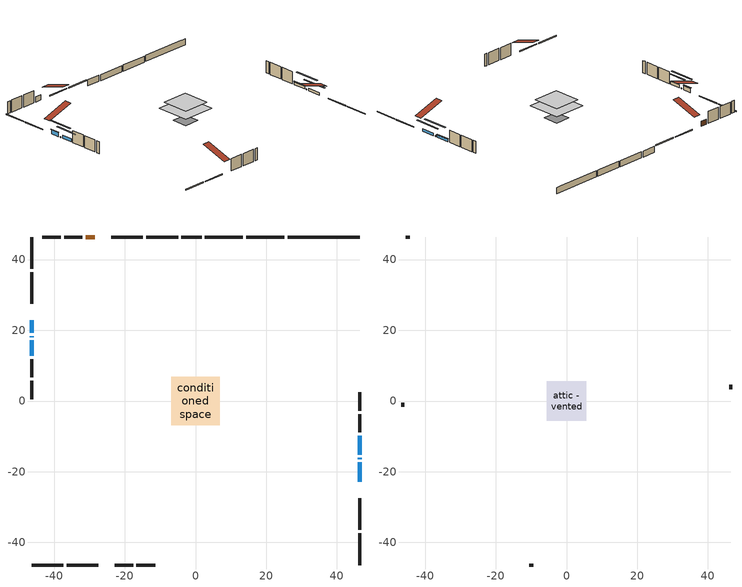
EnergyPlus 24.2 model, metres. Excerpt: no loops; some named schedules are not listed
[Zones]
conditioned space
 floor outside (Floor1 construction): -2.62,-2.62 -2.62,2.62 2.62,2.62 2.62,-2.62 z1.07
 floor adiabatic (AdiabaticFloorConstruction): -6.82,-6.82 -6.82,6.82 6.82,6.82 6.82,-6.82 z3.51
 floor foundation (Slab1 construction): -3.23,-3.23 -3.23,3.23 3.23,3.23 3.23,-3.23 z-1.37
 floor foundation (Slab1 construction 1): -2.35,-2.35 -2.35,2.35 2.35,2.35 2.35,-2.35 z-1.37
 floor foundation (Slab2 construction): -2.13,-2.13 -2.13,2.13 2.13,2.13 2.13,-2.13 z-1.37
 floor foundation (Slab2 construction 1): -1.55,-1.55 -1.55,1.55 1.55,1.55 1.55,-1.55 z-1.37
 wall outside (RimJoist1 construction): -4.9,46.36 -13.93,46.36 / -46.36,-46.36 -37.33,-46.36 / -46.36,46.36 -46.36,37.33 / 46.36,-46.36 46.36,-37.33 z1.07:1.37
 wall outside (RimJoist2 construction): -14.86,46.36 -23.78,46.36 / -36.4,-46.36 -27.49,-46.36 / -46.36,36.4 -46.36,27.49 / 46.36,-36.4 46.36,-27.49 z1.07:1.37
 wall outside (AdiabaticWallConstruction 1): -28.47,46.36 -31.05,46.36 z1.07:3.1
 wall outside (AdiabaticWallConstruction): 46.36,-22.8 46.36,-17.37 z1.07:2.06; -46.36,22.8 -46.36,19.3 z1.07:2.67; 46.36,-16.45 46.36,-16.11 / -46.36,18.37 -46.36,18.03 z1.07:1.38; -46.36,17.11 -46.36,12.77 z1.07:2.39; 46.36,-15.18 46.36,-9.83 z1.07:2.05
 wall outside (Wall1 construction): -31.98,46.36 -37.17,46.36 / -22.8,-46.36 -17.61,-46.36 / -46.36,11.84 -46.36,6.65 / 46.36,-8.9 46.36,-3.71 z1.07:5.95
 wall outside (Wall2 construction): -38.1,46.36 -43.34,46.36 / -16.68,-46.36 -11.44,-46.36 / -46.36,5.72 -46.36,0.48 / 46.36,-2.79 46.36,2.46 z1.07:5.95
 wall foundation (FoundationWall1 construction): 26.03,46.36,-1.37 26.03,46.36,1.07 44.33,46.36,1.07 44.33,46.36,1.01 46.36,46.36,1.01 46.36,46.36,-1.37
 wall foundation (FoundationWall1 construction 1): 14.34,46.36,-1.37 14.34,46.36,1.07 24.03,46.36,1.07 24.03,46.36,1.01 25.1,46.36,1.01 25.1,46.36,-1.37
 wall foundation (FoundationWall2 construction): 13.41,46.36 2.65,46.36 z-1.37:1.07
 wall foundation (FoundationWall2 construction 1): 1.72,46.36 -3.97,46.36 z-1.37:1.07
 window (WindowConstruction): 46.36,-22.8 46.36,-17.37 z1.07:2.06
 window (WindowConstruction 3): -46.36,22.8 -46.36,19.3 z1.07:2.67
 window (WindowConstruction 4): 46.36,-16.44 46.36,-16.11 z1.07:1.37
 window (WindowConstruction 5): -46.36,18.37 -46.36,18.04 z1.07:1.37
 window (WindowConstruction 1): -46.36,17.11 -46.36,12.77 z1.07:2.39
 window (WindowConstruction 2): 46.36,-15.18 46.36,-9.83 z1.07:2.05
 door (Door): -28.47,46.36 -31.05,46.36 z1.07:3.1
 ceiling adiabatic (AdiabaticFloorConstruction): 6.82,-6.82 6.82,6.82 -6.82,6.82 -6.82,-6.82 z3.51
attic - vented
 floor to conditioned space (Floor2 construction Reversed): -5.51,-5.51 -5.51,5.51 5.51,5.51 5.51,-5.51 z5.95
 wall outside (Wall3 construction): -44.27,46.36 -45.43,46.36 / -10.51,-46.36 -9.34,-46.36 / -46.36,-0.45 -46.36,-1.62 / 46.36,3.39 46.36,4.55 z1.07:5.95
 roof outside (Roof1 construction): -27.54,46.36,5.95 -27.54,35.62,9.53 -24.71,35.62,9.53 -24.71,46.36,5.95; -23.73,-46.36,5.95 -23.73,-35.62,9.53 -26.56,-35.62,9.53 -26.56,-46.36,5.95; -46.36,23.73,5.95 -35.62,23.73,9.53 -35.62,26.56,9.53 -46.36,26.56,5.95; 46.36,-23.73,5.95 35.62,-23.73,9.53 35.62,-26.56,9.53 46.36,-26.56,5.95
shading: 46.36,-14.73 46.36,-25.44 46.77,-25.44 46.77,-14.73 z4.7; -46.36,19.1 -46.36,23 -46.77,23 -46.77,19.1 z2.87; 46.36,-11.03 46.36,-21.53 46.77,-21.53 46.77,-11.03 z6.45; -46.36,12.96 -46.36,23.45 -46.77,23.45 -46.77,12.96 z6.45; -46.36,10.13 -46.36,19.75 -46.77,19.75 -46.77,10.13 z5.03; 46.36,-9.63 46.36,-15.38 46.77,-15.38 46.77,-9.63 z2.25
[Building]
Building 1: Terrain=Suburbs
[Site:Location]
Ottawa Intl AP_ON: Latitude {deg}=45.32; Longitude {deg}=-75.67; Time Zone {hr}=-5; Elevation {m}=115; Keep Site Location Information=Yes
[Site:GroundTemperature:Shallow]
1.18808, -1.19398, -1.38475, -0.254337, 4.28362, 8.80044, 12.7163, 15.1969, 15.4076, 13.3901, 9.57408, 5.19582
[Site:WaterMainsTemperature]
Calculation Method=Schedule; Temperature Schedule=mains temperature schedule
[Material] Roughness=Rough; Thermal Absorptance=0.9
Name | Thickness {m} | Conductivity {W/m-K} | Density {kg/m3} | Specific Heat {J/kg-K} | Solar Absorptance | Visible Absorptance
asphalt or fiberglass shingles | 0.00635 | 0.162714 | 1121.4 | 1465.45 | 0.4 | 0.4
ceiling loosefill ins | 0.0846667 | 0.0480833 | 16.02 | 1046.75 | 0.7 | 0.7
ceiling stud and cavity | 0.1397 | 0.116501 | 65.682 | 1177.47 | 0.7 | 0.7
concrete 4.0 in. | 0.1016 | 1.803125 | 2242.8 | 837.4 | 0.7 | 0.7
concrete 8.0 in. | 0.2032 | 1.803125 | 2242.8 | 837.4 | 0.7 | 0.7
door material | 0.04445 | 0.053851 | 512.64 | 1214.23 | 0.7 | 0.7
exterior vertical ins; exterior vertical ins 1 | 0.0460229 | 0.029427 | 32.04 | 1214.23 | 0.7 | 0.7
floor covering | 0.0127 | 0.0433444 | 54.468 | 1339.84 | 0.6 | 0.6
floor rigid ins; rim joist rigid ins | 0.051816 | 0.029427 | 32.04 | 1214.23 | 0.7 | 0.7
floor rigid ins 1; wall rigid ins | 0.512978 | 0.029427 | 32.04 | 1214.23 | 0.7 | 0.7
floor stud and cavity | 0.1397 | 0.358674 | 92.3553 | 1139.71 | 0.7 | 0.7
floor stud and cavity 1 | 0.1397 | 1.75129 | 37.0049 | 1207.88 | 0.7 | 0.7
furniture material conditioned space 1 | 0.1524 | 0.115458 | 640.8 | 1214.23 | 0.6 | 0.6
gypsum board | 0.0127 | 0.160291 | 801 | 837.4 | 0.6 | 0.6
gypsum board 1 | 0.0127 | 0.160291 | 801 | 837.4 | 0.7 | 0.7
osb sheathing 0.5 in. | 0.0127 | 0.115458 | 512.64 | 1214.23 | 0.7 | 0.7
osb sheathing 0.75 in. | 0.01905 | 0.115458 | 512.64 | 1214.23 | 0.7 | 0.7
osb sheathing 2.0 in. | 0.0508 | 0.115458 | 512.64 | 1214.23 | 0.7 | 0.7
rim joist stud and cavity | 0.0508 | 0.0451784 | 125.044 | 1163.47 | 0.6 | 0.6
rim joist stud and cavity 1 | 0.0508 | 0.0402046 | 125.044 | 1163.47 | 0.6 | 0.6
wall stud and cavity | 0.1397 | 0.0931203 | 139.0536 | 1170.24 | 0.7 | 0.7
wall stud and cavity 1 | 0.1397 | 0.0932297 | 139.0536 | 1170.24 | 0.7 | 0.7
wall stud and cavity 2 | 0.0889 | 6.9971 | 50.32683 | 1063.81 | 0.6 | 0.6
wall stud and cavity 3 | 0.0889 | 0.380278 | 52.3479 | 1209.89 | 0.7 | 0.7
wall stud and cavity 4 | 0.0889 | 0.391764 | 83.0341 | 1211.67 | 0.7 | 0.7
wood siding | 0.0254 | 0.102417 | 544.68 | 1172.36 | 0.4 | 0.4
wood siding 1 | 0.00254 | 0.102417 | 544.68 | 1172.36 | 0.4 | 0.4
wood siding 2; wood siding 3; wood siding 4 | 0.0254 | 0.102417 | 544.68 | 1172.36 | 0.7 | 0.7
[WindowMaterial:SimpleGlazingSystem]
Name | U-Factor {W/m2-K} | Solar Heat Gain Coefficient
WindowMaterial | 2.93666 | 0.65
WindowMaterial 1 | 3.30005 | 0.68
WindowMaterial 2 | 2.938365 | 0.65
WindowMaterial 3 | 3.29721 | 0.69
WindowMaterial 4 | 3.07009 | 0.43
WindowMaterial 5 | 4.38966 | 0.49
[Construction]
AdiabaticFloorConstruction: floor stud and cavity 1, floor rigid ins 1, osb sheathing 0.75 in., floor covering
AdiabaticWallConstruction: wood siding 3, wall rigid ins, wall stud and cavity 3, gypsum board
AdiabaticWallConstruction 1: wood siding 4, wall rigid ins, wall stud and cavity 3, gypsum board
Door: door material
Floor1 construction: floor stud and cavity, floor rigid ins, osb sheathing 0.75 in., floor covering
Floor2 construction Reversed: gypsum board, ceiling stud and cavity, ceiling loosefill ins
FoundationWall1 construction; FoundationWall1 construction 1: concrete 8.0 in., gypsum board 1
FoundationWall2 construction; FoundationWall2 construction 1: concrete 8.0 in.
furniture construction conditioned space 1: furniture material conditioned space 1
PartitionWallConstruction: gypsum board, wall stud and cavity 4, gypsum board
RimJoist1 construction: wood siding 2, osb sheathing 2.0 in., rim joist stud and cavity
RimJoist2 construction: wood siding 2, rim joist rigid ins, osb sheathing 2.0 in., rim joist stud and cavity 1
Roof1 construction: asphalt or fiberglass shingles
Slab1 construction; Slab1 construction 1; Slab2 construction; Slab2 construction 1: concrete 4.0 in.
Wall1 construction: wood siding, osb sheathing 0.5 in., wall stud and cavity, gypsum board
Wall2 construction: wood siding, osb sheathing 0.5 in., wall stud and cavity 1, gypsum board
Wall3 construction: wood siding 1, wall stud and cavity 2
WindowConstruction: WindowMaterial
WindowConstruction 1: WindowMaterial 1
WindowConstruction 2: WindowMaterial 2
WindowConstruction 3: WindowMaterial 3
WindowConstruction 4: WindowMaterial 4
WindowConstruction 5: WindowMaterial 5
[Zone] Multiplier=1; Part of Total Floor Area=Yes
Name | Volume {m3}
attic - vented | 70.6549
conditioned space | 719.5
[Space]
Name | Zone | Volume {m3}
attic - vented 1 | attic - vented | 70.6549
conditioned space 1 | conditioned space | 719.5
[ZoneInfiltration:EffectiveLeakageArea]
infil attic - vented 1: Zone or Space=attic - vented 1; Schedule=Always On Discrete; Effective Air Leakage Area {cm2}=5119.16; Stack Coefficient=0.000588064; Wind Coefficient=1.63845e-05
[ZoneMixing]
whole house fan mix: Zone or Space=attic - vented; Schedule=Always On Continuous; Design Flow Rate Calculation Method=Flow/Zone; Design Flow Rate {m3/s}=0; Source Zone or Space=conditioned space
[SurfaceProperty:ExposedFoundationPerimeter] Exposed Perimeter Calculation Method=TotalExposedPerimeter
Name | Total Exposed Perimeter {m}
Slab1 | 20.3283
Slab1 1; Slab2 | 10.7617
Slab2 1 | 5.69725
[InternalMass] Zone or ZoneList=conditioned space; Space or SpaceList=conditioned space 1
Name | Construction | Surface Area {m2}
furniture mass conditioned space 1 | furniture construction conditioned space 1 | 121.948
partition wall mass | PartitionWallConstruction | 304.87
[Lights]
interior lighting: Zone or ZoneList or Space or SpaceList=conditioned space 1; Schedule=interior lighting schedule; Design Level Calculation Method=LightingLevel; Lighting Level {W}=343.2; Return Air Fraction=0; Fraction Radiant=0.6; Fraction Visible=0.2; Fraction Replaceable=1
[People]
occupants: Zone or ZoneList or Space or SpaceList=conditioned space 1; Number of People Schedule=occupants schedule; Number of People Calculation Method=People; Number of People=3; Fraction Radiant=0.314171; Sensible Heat Fraction=0.56303; Activity Level Schedule=occupants activity schedule; Carbon Dioxide Generation Rate {m3/s-W}=0; Enable ASHRAE 55 Comfort Warnings=No; Mean Radiant Temperature Calculation Type=EnclosureAveraged
[ElectricEquipment] Zone or ZoneList or Space or SpaceList=conditioned space 1; Design Level Calculation Method=EquipmentLevel
Name | Schedule | Design Level {W} | Fraction Latent | Fraction Radiant | Fraction Lost
clothes dryer | clothes dryer schedule | 140.772 | 0.015 | 0.081 | 0.85
clothes washer | clothes washer schedule | 32.1985 | 0.03 | 0.162 | 0.7
cooking range | cooking range schedule | 215.147 | 0.08 | 0.432 | 0.2
dishwasher | dishwasher schedule | 66.8632 | 0.3 | 0.18 | 0.4
fridge | fridge schedule | 72.9452 | 0 | 0.6 | 0
mech vent bath fan 0 | mech vent bath fan 0 schedule | 50.2 | 0 | 0 | 1
mech vent bath fan 1 | mech vent bath fan 1 schedule | 50.2 | 0 | 0 | 1
mech vent bath fan 2 | mech vent bath fan 2 schedule | 50.2 | 0 | 0 | 1
mech vent house fan | mech vent house fan schedule | 0 | 0 | 0 | 1
mech vent house fan cfis | mech vent house fan cfis schedule | 0 | 0 | 0 | 0
mech vent range fan 0 | mech vent range fan 0 schedule | 57 | 0 | 0 | 1
misc plug loads | misc plug loads schedule | 494.7 | 0.045 | 0.513 | 0.1
whole house fan | Always On Discrete | 0 | 0 | 0 | 1
[OtherEquipment] Zone or ZoneList or Space or SpaceList=conditioned space 1; Design Level Calculation Method=EquipmentLevel
Name | Fuel Type | Schedule | Design Level {W} | Fraction Latent | Fraction Radiant | Fraction Lost
clothes dryer 1 | Electricity | clothes dryer schedule | 0 | 0.015 | 0.081 | 0.85
cooking range 1 | Electricity | cooking range schedule | 0 | 0.08 | 0.432 | 0.2
general water use latent | None | general water use schedule | 62.594 | 1 | 0 | 0
general water use sensible | None | general water use schedule | -61.6891 | 0 | 0.6 | 0
mech vent house fan latent load | None | Always On Discrete | 0 | 1 | 0 | 0
mech vent house fan sensible load | None | Always On Discrete | 0 | 0 | 0 | 0
water heater energy adjustment1 | NaturalGas | Always On Discrete | 0.01 | 0 | 0 | 1
[ZoneInfiltration:DesignFlowRate] Zone or ZoneList or Space or SpaceList=conditioned space 1; Schedule=Always On Discrete; Design Flow Rate Calculation Method=Flow/Zone; Design Flow Rate {m3/s}=0
infil flow; natural vent flow; whole house fan flow
[Foundation:Kiva] Initial Indoor Air Temperature {C}=18; Wall Height Above Grade {m}=1.06997; Wall Depth Below Slab {m}=0.2032
Name | Custom Block Material Name 1 | Custom Block Depth 1 {m} | Custom Block X Position 1 {m} | Custom Block Z Position 1 {m}
Foundation Kiva 1 | exterior vertical ins | 2.43998 | 0.2159 | 0
Foundation Kiva 2; Foundation Kiva 4
Foundation Kiva 3 | exterior vertical ins 1 | 2.43998 | 0.2159 | 0
[Foundation:Kiva:Settings]
Soil Conductivity {W/m-K}=1.275747; Soil Density {kg/m3}=1842.3; Soil Specific Heat {J/kg-K}=418.7; Ground Solar Absorptivity=0.9; Ground Thermal Absorptivity=0.9; Ground Surface Roughness {m}=0.03; Far-Field Width {m}=40; Deep-Ground Boundary Condition=ZeroFlux; Deep-Ground Depth {m}=40; Minimum Cell Dimension {m}=0.2; Maximum Cell Growth Coefficient=3; Simulation Timestep=Timestep
[Exterior:Lights]
exterior lighting: Schedule=exterior lighting schedule; Design Level {W}=75.6
[Schedule:Constant]
Name | Hourly Value
Always On Continuous; mech vent house fan schedule; mech vent house fan cfis schedule; Always On Discrete | 1
occupants activity schedule | 117.228
fridge schedule | 0
[Schedule:Week:Daily]
interior lighting schedule Week Rule - Jan1-Jan27: interior lighting schedule day, interior lighting schedule day, interior lighting schedule day, interior lighting schedule day, interior lighting schedule day, interior lighting schedule day, interior lighting schedule day, interior lighting schedule default day, interior lighting schedule default day, interior lighting schedule default day, interior lighting schedule default day, interior lighting schedule default day
interior lighting schedule Week Rule - Jan28-Feb3: interior lighting schedule day, interior lighting schedule day, interior lighting schedule day, interior lighting schedule day, interior lighting schedule day 1, interior lighting schedule day 1, interior lighting schedule day 1, interior lighting schedule default day, interior lighting schedule default day, interior lighting schedule default day, interior lighting schedule default day, interior lighting schedule default day
interior lighting schedule Week Rule - Feb4-Feb24: interior lighting schedule day 1, interior lighting schedule day 1, interior lighting schedule day 1, interior lighting schedule day 1, interior lighting schedule day 1, interior lighting schedule day 1, interior lighting schedule day 1, interior lighting schedule default day, interior lighting schedule default day, interior lighting schedule default day, interior lighting schedule default day, interior lighting schedule default day
interior lighting schedule Week Rule - Feb25-Mar3: interior lighting schedule day 1, interior lighting schedule day 1, interior lighting schedule day 1, interior lighting schedule day 1, interior lighting schedule day 2, interior lighting schedule day 2, interior lighting schedule day 2, interior lighting schedule default day, interior lighting schedule default day, interior lighting schedule default day, interior lighting schedule default day, interior lighting schedule default day
interior lighting schedule Week Rule - Mar4-Mar31: interior lighting schedule day 2, interior lighting schedule day 2, interior lighting schedule day 2, interior lighting schedule day 2, interior lighting schedule day 2, interior lighting schedule day 2, interior lighting schedule day 2, interior lighting schedule default day, interior lighting schedule default day, interior lighting schedule default day, interior lighting schedule default day, interior lighting schedule default day
interior lighting schedule Week Rule - Apr1-Apr28: interior lighting schedule day 3, interior lighting schedule day 3, interior lighting schedule day 3, interior lighting schedule day 3, interior lighting schedule day 3, interior lighting schedule day 3, interior lighting schedule day 3, interior lighting schedule default day, interior lighting schedule default day, interior lighting schedule default day, interior lighting schedule default day, interior lighting schedule default day
interior lighting schedule Week Rule - Apr29-May5: interior lighting schedule day 3, interior lighting schedule day 3, interior lighting schedule day 4, interior lighting schedule day 4, interior lighting schedule day 4, interior lighting schedule day 4, interior lighting schedule day 4, interior lighting schedule default day, interior lighting schedule default day, interior lighting schedule default day, interior lighting schedule default day, interior lighting schedule default day
interior lighting schedule Week Rule - May6-May26: interior lighting schedule day 4, interior lighting schedule day 4, interior lighting schedule day 4, interior lighting schedule day 4, interior lighting schedule day 4, interior lighting schedule day 4, interior lighting schedule day 4, interior lighting schedule default day, interior lighting schedule default day, interior lighting schedule default day, interior lighting schedule default day, interior lighting schedule default day
interior lighting schedule Week Rule - May27-Jun2: interior lighting schedule day 4, interior lighting schedule day 4, interior lighting schedule day 4, interior lighting schedule day 4, interior lighting schedule day 4, interior lighting schedule day 5, interior lighting schedule day 5, interior lighting schedule default day, interior lighting schedule default day, interior lighting schedule default day, interior lighting schedule default day, interior lighting schedule default day
interior lighting schedule Week Rule - Jun3-Jun30: interior lighting schedule day 5, interior lighting schedule day 5, interior lighting schedule day 5, interior lighting schedule day 5, interior lighting schedule day 5, interior lighting schedule day 5, interior lighting schedule day 5, interior lighting schedule default day, interior lighting schedule default day, interior lighting schedule default day, interior lighting schedule default day, interior lighting schedule default day
interior lighting schedule Week Rule - Jul1-Jul28: interior lighting schedule day 6, interior lighting schedule day 6, interior lighting schedule day 6, interior lighting schedule day 6, interior lighting schedule day 6, interior lighting schedule day 6, interior lighting schedule day 6, interior lighting schedule default day, interior lighting schedule default day, interior lighting schedule default day, interior lighting schedule default day, interior lighting schedule default day
interior lighting schedule Week Rule - Jul29-Aug4: interior lighting schedule day 6, interior lighting schedule day 6, interior lighting schedule day 6, interior lighting schedule day 7, interior lighting schedule day 7, interior lighting schedule day 7, interior lighting schedule day 7, interior lighting schedule default day, interior lighting schedule default day, interior lighting schedule default day, interior lighting schedule default day, interior lighting schedule default day
interior lighting schedule Week Rule - Aug5-Aug25: interior lighting schedule day 7, interior lighting schedule day 7, interior lighting schedule day 7, interior lighting schedule day 7, interior lighting schedule day 7, interior lighting schedule day 7, interior lighting schedule day 7, interior lighting schedule default day, interior lighting schedule default day, interior lighting schedule default day, interior lighting schedule default day, interior lighting schedule default day
interior lighting schedule Week Rule - Aug26-Sep1: interior lighting schedule day 7, interior lighting schedule day 7, interior lighting schedule day 7, interior lighting schedule day 7, interior lighting schedule day 7, interior lighting schedule day 7, interior lighting schedule day 8, interior lighting schedule default day, interior lighting schedule default day, interior lighting schedule default day, interior lighting schedule default day, interior lighting schedule default day
interior lighting schedule Week Rule - Sep2-Sep29: interior lighting schedule day 8, interior lighting schedule day 8, interior lighting schedule day 8, interior lighting schedule day 8, interior lighting schedule day 8, interior lighting schedule day 8, interior lighting schedule day 8, interior lighting schedule default day, interior lighting schedule default day, interior lighting schedule default day, interior lighting schedule default day, interior lighting schedule default day
interior lighting schedule Week Rule - Sep30-Oct6: interior lighting schedule day 8, interior lighting schedule day 9, interior lighting schedule day 9, interior lighting schedule day 9, interior lighting schedule day 9, interior lighting schedule day 9, interior lighting schedule day 9, interior lighting schedule default day, interior lighting schedule default day, interior lighting schedule default day, interior lighting schedule default day, interior lighting schedule default day
interior lighting schedule Week Rule - Oct7-Oct27: interior lighting schedule day 9, interior lighting schedule day 9, interior lighting schedule day 9, interior lighting schedule day 9, interior lighting schedule day 9, interior lighting schedule day 9, interior lighting schedule day 9, interior lighting schedule default day, interior lighting schedule default day, interior lighting schedule default day, interior lighting schedule default day, interior lighting schedule default day
interior lighting schedule Week Rule - Oct28-Nov3: interior lighting schedule day 9, interior lighting schedule day 9, interior lighting schedule day 9, interior lighting schedule day 9, interior lighting schedule day 10, interior lighting schedule day 10, interior lighting schedule day 10, interior lighting schedule default day, interior lighting schedule default day, interior lighting schedule default day, interior lighting schedule default day, interior lighting schedule default day
interior lighting schedule Week Rule - Nov4-Nov24: interior lighting schedule day 10, interior lighting schedule day 10, interior lighting schedule day 10, interior lighting schedule day 10, interior lighting schedule day 10, interior lighting schedule day 10, interior lighting schedule day 10, interior lighting schedule default day, interior lighting schedule default day, interior lighting schedule default day, interior lighting schedule default day, interior lighting schedule default day
interior lighting schedule Week Rule - Nov25-Dec1: interior lighting schedule day 10, interior lighting schedule day 10, interior lighting schedule day 10, interior lighting schedule day 10, interior lighting schedule day 10, interior lighting schedule day 10, interior lighting schedule day 11, interior lighting schedule default day, interior lighting schedule default day, interior lighting schedule default day, interior lighting schedule default day, interior lighting schedule default day
interior lighting schedule Week Rule - Dec2-Dec31: interior lighting schedule day 11, interior lighting schedule day 11, interior lighting schedule day 11, interior lighting schedule day 11, interior lighting schedule day 11, interior lighting schedule day 11, interior lighting schedule day 11, interior lighting schedule default day, interior lighting schedule default day, interior lighting schedule default day, interior lighting schedule default day, interior lighting schedule default day
occupants schedule Week Rule - Jan1-Dec31: occupants schedule day, occupants schedule day, occupants schedule day, occupants schedule day, occupants schedule day, occupants schedule day, occupants schedule day, occupants schedule default day, occupants schedule default day, occupants schedule default day, occupants schedule default day, occupants schedule default day
clothes dryer schedule Week Rule - Jan1-Dec31: clothes dryer schedule day, clothes dryer schedule day, clothes dryer schedule day, clothes dryer schedule day, clothes dryer schedule day, clothes dryer schedule day, clothes dryer schedule day, clothes dryer schedule default day, clothes dryer schedule default day, clothes dryer schedule default day, clothes dryer schedule default day, clothes dryer schedule default day
clothes washer schedule Week Rule - Jan1-Dec31: clothes washer schedule day, clothes washer schedule day, clothes washer schedule day, clothes washer schedule day, clothes washer schedule day, clothes washer schedule day, clothes washer schedule day, clothes washer schedule default day, clothes washer schedule default day, clothes washer schedule default day, clothes washer schedule default day, clothes washer schedule default day
cooking range schedule Week Rule - Jan1-Dec31: cooking range schedule day, cooking range schedule day, cooking range schedule day, cooking range schedule day, cooking range schedule day, cooking range schedule day, cooking range schedule day, cooking range schedule default day, cooking range schedule default day, cooking range schedule default day, cooking range schedule default day, cooking range schedule default day
dishwasher schedule Week Rule - Jan1-Dec31: dishwasher schedule day, dishwasher schedule day, dishwasher schedule day, dishwasher schedule day, dishwasher schedule day, dishwasher schedule day, dishwasher schedule day, dishwasher schedule default day, dishwasher schedule default day, dishwasher schedule default day, dishwasher schedule default day, dishwasher schedule default day
mech vent bath fan 0 schedule Week Rule - Jan1-Dec31: mech vent bath fan 0 schedule day, mech vent bath fan 0 schedule day, mech vent bath fan 0 schedule day, mech vent bath fan 0 schedule day, mech vent bath fan 0 schedule day, mech vent bath fan 0 schedule day, mech vent bath fan 0 schedule day, mech vent bath fan 0 schedule default day, mech vent bath fan 0 schedule default day, mech vent bath fan 0 schedule default day, mech vent bath fan 0 schedule default day, mech vent bath fan 0 schedule default day
mech vent bath fan 1 schedule Week Rule - Jan1-Dec31: mech vent bath fan 1 schedule day, mech vent bath fan 1 schedule day, mech vent bath fan 1 schedule day, mech vent bath fan 1 schedule day, mech vent bath fan 1 schedule day, mech vent bath fan 1 schedule day, mech vent bath fan 1 schedule day, mech vent bath fan 1 schedule default day, mech vent bath fan 1 schedule default day, mech vent bath fan 1 schedule default day, mech vent bath fan 1 schedule default day, mech vent bath fan 1 schedule default day
mech vent bath fan 2 schedule Week Rule - Jan1-Dec31: mech vent bath fan 2 schedule day, mech vent bath fan 2 schedule day, mech vent bath fan 2 schedule day, mech vent bath fan 2 schedule day, mech vent bath fan 2 schedule day, mech vent bath fan 2 schedule day, mech vent bath fan 2 schedule day, mech vent bath fan 2 schedule default day, mech vent bath fan 2 schedule default day, mech vent bath fan 2 schedule default day, mech vent bath fan 2 schedule default day, mech vent bath fan 2 schedule default day
mech vent range fan 0 schedule Week Rule - Jan1-Dec31: mech vent range fan 0 schedule day, mech vent range fan 0 schedule day, mech vent range fan 0 schedule day, mech vent range fan 0 schedule day, mech vent range fan 0 schedule day, mech vent range fan 0 schedule day, mech vent range fan 0 schedule day, mech vent range fan 0 schedule default day, mech vent range fan 0 schedule default day, mech vent range fan 0 schedule default day, mech vent range fan 0 schedule default day, mech vent range fan 0 schedule default day
misc plug loads schedule Week Rule - Jan1-Dec31: misc plug loads schedule day, misc plug loads schedule day, misc plug loads schedule day, misc plug loads schedule day, misc plug loads schedule day, misc plug loads schedule day, misc plug loads schedule day, misc plug loads schedule default day, misc plug loads schedule default day, misc plug loads schedule default day, misc plug loads schedule default day, misc plug loads schedule default day
general water use schedule Week Rule - Jan1-Dec31: general water use schedule day, general water use schedule day, general water use schedule day, general water use schedule day, general water use schedule day, general water use schedule day, general water use schedule day, general water use schedule default day, general water use schedule default day, general water use schedule default day, general water use schedule default day, general water use schedule default day
exterior lighting schedule Week Rule - Jan1-Jan27: exterior lighting schedule day, exterior lighting schedule day, exterior lighting schedule day, exterior lighting schedule day, exterior lighting schedule day, exterior lighting schedule day, exterior lighting schedule day, exterior lighting schedule default day, exterior lighting schedule default day, exterior lighting schedule default day, exterior lighting schedule default day, exterior lighting schedule default day
exterior lighting schedule Week Rule - Jan28-Feb3: exterior lighting schedule day, exterior lighting schedule day, exterior lighting schedule day, exterior lighting schedule day, exterior lighting schedule day 1, exterior lighting schedule day 1, exterior lighting schedule day 1, exterior lighting schedule default day, exterior lighting schedule default day, exterior lighting schedule default day, exterior lighting schedule default day, exterior lighting schedule default day
exterior lighting schedule Week Rule - Feb4-Feb24: exterior lighting schedule day 1, exterior lighting schedule day 1, exterior lighting schedule day 1, exterior lighting schedule day 1, exterior lighting schedule day 1, exterior lighting schedule day 1, exterior lighting schedule day 1, exterior lighting schedule default day, exterior lighting schedule default day, exterior lighting schedule default day, exterior lighting schedule default day, exterior lighting schedule default day
exterior lighting schedule Week Rule - Feb25-Mar3: exterior lighting schedule day 1, exterior lighting schedule day 1, exterior lighting schedule day 1, exterior lighting schedule day 1, exterior lighting schedule day 2, exterior lighting schedule day 2, exterior lighting schedule day 2, exterior lighting schedule default day, exterior lighting schedule default day, exterior lighting schedule default day, exterior lighting schedule default day, exterior lighting schedule default day
exterior lighting schedule Week Rule - Mar4-Mar31: exterior lighting schedule day 2, exterior lighting schedule day 2, exterior lighting schedule day 2, exterior lighting schedule day 2, exterior lighting schedule day 2, exterior lighting schedule day 2, exterior lighting schedule day 2, exterior lighting schedule default day, exterior lighting schedule default day, exterior lighting schedule default day, exterior lighting schedule default day, exterior lighting schedule default day
exterior lighting schedule Week Rule - Apr1-Apr28: exterior lighting schedule day 3, exterior lighting schedule day 3, exterior lighting schedule day 3, exterior lighting schedule day 3, exterior lighting schedule day 3, exterior lighting schedule day 3, exterior lighting schedule day 3, exterior lighting schedule default day, exterior lighting schedule default day, exterior lighting schedule default day, exterior lighting schedule default day, exterior lighting schedule default day
exterior lighting schedule Week Rule - Apr29-May5: exterior lighting schedule day 3, exterior lighting schedule day 3, exterior lighting schedule day 4, exterior lighting schedule day 4, exterior lighting schedule day 4, exterior lighting schedule day 4, exterior lighting schedule day 4, exterior lighting schedule default day, exterior lighting schedule default day, exterior lighting schedule default day, exterior lighting schedule default day, exterior lighting schedule default day
exterior lighting schedule Week Rule - May6-May26: exterior lighting schedule day 4, exterior lighting schedule day 4, exterior lighting schedule day 4, exterior lighting schedule day 4, exterior lighting schedule day 4, exterior lighting schedule day 4, exterior lighting schedule day 4, exterior lighting schedule default day, exterior lighting schedule default day, exterior lighting schedule default day, exterior lighting schedule default day, exterior lighting schedule default day
exterior lighting schedule Week Rule - May27-Jun2: exterior lighting schedule day 4, exterior lighting schedule day 4, exterior lighting schedule day 4, exterior lighting schedule day 4, exterior lighting schedule day 4, exterior lighting schedule day 5, exterior lighting schedule day 5, exterior lighting schedule default day, exterior lighting schedule default day, exterior lighting schedule default day, exterior lighting schedule default day, exterior lighting schedule default day
exterior lighting schedule Week Rule - Jun3-Jun30: exterior lighting schedule day 5, exterior lighting schedule day 5, exterior lighting schedule day 5, exterior lighting schedule day 5, exterior lighting schedule day 5, exterior lighting schedule day 5, exterior lighting schedule day 5, exterior lighting schedule default day, exterior lighting schedule default day, exterior lighting schedule default day, exterior lighting schedule default day, exterior lighting schedule default day
exterior lighting schedule Week Rule - Jul1-Jul28: exterior lighting schedule day 6, exterior lighting schedule day 6, exterior lighting schedule day 6, exterior lighting schedule day 6, exterior lighting schedule day 6, exterior lighting schedule day 6, exterior lighting schedule day 6, exterior lighting schedule default day, exterior lighting schedule default day, exterior lighting schedule default day, exterior lighting schedule default day, exterior lighting schedule default day
exterior lighting schedule Week Rule - Jul29-Aug4: exterior lighting schedule day 6, exterior lighting schedule day 6, exterior lighting schedule day 6, exterior lighting schedule day 7, exterior lighting schedule day 7, exterior lighting schedule day 7, exterior lighting schedule day 7, exterior lighting schedule default day, exterior lighting schedule default day, exterior lighting schedule default day, exterior lighting schedule default day, exterior lighting schedule default day
exterior lighting schedule Week Rule - Aug5-Aug25: exterior lighting schedule day 7, exterior lighting schedule day 7, exterior lighting schedule day 7, exterior lighting schedule day 7, exterior lighting schedule day 7, exterior lighting schedule day 7, exterior lighting schedule day 7, exterior lighting schedule default day, exterior lighting schedule default day, exterior lighting schedule default day, exterior lighting schedule default day, exterior lighting schedule default day
exterior lighting schedule Week Rule - Aug26-Sep1: exterior lighting schedule day 7, exterior lighting schedule day 7, exterior lighting schedule day 7, exterior lighting schedule day 7, exterior lighting schedule day 7, exterior lighting schedule day 7, exterior lighting schedule day 8, exterior lighting schedule default day, exterior lighting schedule default day, exterior lighting schedule default day, exterior lighting schedule default day, exterior lighting schedule default day
[Schedule:Year]
interior lighting schedule: interior lighting schedule Week Rule - Jan1-Jan27, 1, 1, 1, 27, interior lighting schedule Week Rule - Jan28-Feb3, 1, 28, 2, 3, interior lighting schedule Week Rule - Feb4-Feb24, 2, 4, 2, 24, interior lighting schedule Week Rule - Feb25-Mar3, 2, 25, 3, 3, interior lighting schedule Week Rule - Mar4-Mar31, 3, 4, 3, 31, interior lighting schedule Week Rule - Apr1-Apr28, 4, 1, 4, 28, interior lighting schedule Week Rule - Apr29-May5, 4, 29, 5, 5, interior lighting schedule Week Rule - May6-May26, 5, 6, 5, 26, interior lighting schedule Week Rule - May27-Jun2, 5, 27, 6, 2, interior lighting schedule Week Rule - Jun3-Jun30, 6, 3, 6, 30, interior lighting schedule Week Rule - Jul1-Jul28, 7, 1, 7, 28, interior lighting schedule Week Rule - Jul29-Aug4, 7, 29, 8, 4, interior lighting schedule Week Rule - Aug5-Aug25, 8, 5, 8, 25, interior lighting schedule Week Rule - Aug26-Sep1, 8, 26, 9, 1, interior lighting schedule Week Rule - Sep2-Sep29, 9, 2, 9, 29, interior lighting schedule Week Rule - Sep30-Oct6, 9, 30, 10, 6, interior lighting schedule Week Rule - Oct7-Oct27, 10, 7, 10, 27, interior lighting schedule Week Rule - Oct28-Nov3, 10, 28, 11, 3, interior lighting schedule Week Rule - Nov4-Nov24, 11, 4, 11, 24, interior lighting schedule Week Rule - Nov25-Dec1, 11, 25, 12, 1, interior lighting schedule Week Rule - Dec2-Dec31, 12, 2, 12, 31
occupants schedule: occupants schedule Week Rule - Jan1-Dec31, 1, 1, 12, 31
clothes dryer schedule: clothes dryer schedule Week Rule - Jan1-Dec31, 1, 1, 12, 31
clothes washer schedule: clothes washer schedule Week Rule - Jan1-Dec31, 1, 1, 12, 31
cooking range schedule: cooking range schedule Week Rule - Jan1-Dec31, 1, 1, 12, 31
dishwasher schedule: dishwasher schedule Week Rule - Jan1-Dec31, 1, 1, 12, 31
mech vent bath fan 0 schedule: mech vent bath fan 0 schedule Week Rule - Jan1-Dec31, 1, 1, 12, 31
mech vent bath fan 1 schedule: mech vent bath fan 1 schedule Week Rule - Jan1-Dec31, 1, 1, 12, 31
mech vent bath fan 2 schedule: mech vent bath fan 2 schedule Week Rule - Jan1-Dec31, 1, 1, 12, 31
mech vent range fan 0 schedule: mech vent range fan 0 schedule Week Rule - Jan1-Dec31, 1, 1, 12, 31
misc plug loads schedule: misc plug loads schedule Week Rule - Jan1-Dec31, 1, 1, 12, 31
general water use schedule: general water use schedule Week Rule - Jan1-Dec31, 1, 1, 12, 31
exterior lighting schedule: exterior lighting schedule Week Rule - Jan1-Jan27, 1, 1, 1, 27, exterior lighting schedule Week Rule - Jan28-Feb3, 1, 28, 2, 3, exterior lighting schedule Week Rule - Feb4-Feb24, 2, 4, 2, 24, exterior lighting schedule Week Rule - Feb25-Mar3, 2, 25, 3, 3, exterior lighting schedule Week Rule - Mar4-Mar31, 3, 4, 3, 31, exterior lighting schedule Week Rule - Apr1-Apr28, 4, 1, 4, 28, exterior lighting schedule Week Rule - Apr29-May5, 4, 29, 5, 5, exterior lighting schedule Week Rule - May6-May26, 5, 6, 5, 26, exterior lighting schedule Week Rule - May27-Jun2, 5, 27, 6, 2, exterior lighting schedule Week Rule - Jun3-Jun30, 6, 3, 6, 30, exterior lighting schedule Week Rule - Jul1-Jul28, 7, 1, 7, 28, exterior lighting schedule Week Rule - Jul29-Aug4, 7, 29, 8, 4, exterior lighting schedule Week Rule - Aug5-Aug25, 8, 5, 8, 25, exterior lighting schedule Week Rule - Aug26-Sep1, 8, 26, 9, 1, exterior lighting schedule Week Rule - Sep2-Sep29, 9, 2, 9, 29, exterior lighting schedule Week Rule - Sep30-Oct6, 9, 30, 10, 6, exterior lighting schedule Week Rule - Oct7-Oct27, 10, 7, 10, 27, exterior lighting schedule Week Rule - Oct28-Nov3, 10, 28, 11, 3, exterior lighting schedule Week Rule - Nov4-Nov24, 11, 4, 11, 24, exterior lighting schedule Week Rule - Nov25-Dec1, 11, 25, 12, 1, exterior lighting schedule Week Rule - Dec2-Dec31, 12, 2, 12, 31
[Schedule:Compact]
mains temperature schedule: Through: 01/01, For: AllDays, Until: 24:00, 5.98056, Through: 01/02, For: AllDays, Until: 24:00, 5.90111, Through: 01/03, For: AllDays, Until: 24:00, 5.82222, Through: 01/04, For: AllDays, Until: 24:00, 5.74556, Through: 01/05, For: AllDays, Until: 24:00, 5.66944, Through: 01/06, For: AllDays, Until: 24:00, 5.595, Through: 01/07, For: AllDays, Until: 24:00, 5.52222, Through: 01/08, For: AllDays, Until: 24:00, 5.45, Through: 01/09, For: AllDays, Until: 24:00, 5.38, Through: 01/10, For: AllDays, Until: 24:00, 5.31111, Through: 01/11, For: AllDays, Until: 24:00, 5.24333, Through: 01/12, For: AllDays, Until: 24:00, 5.17778, Through: 01/13, For: AllDays, Until: 24:00, 5.11333, Through: 01/14, For: AllDays, Until: 24:00, 5.05, Through: 01/15, For: AllDays, Until: 24:00, 4.98833, Through: 01/16, For: AllDays, Until: 24:00, 4.92889, Through: 01/17, For: AllDays, Until: 24:00, 4.87, Through: 01/18, For: AllDays, Until: 24:00, 4.81333, Through: 01/19, For: AllDays, Until: 24:00, 4.75833, Through: 01/20, For: AllDays, Until: 24:00, 4.70444, Through: 01/21, For: AllDays, Until: 24:00, 4.65278, Through: 01/22, For: AllDays, Until: 24:00, 4.60222, Through: 01/23, For: AllDays, Until: 24:00, 4.55333, Through: 01/24, For: AllDays, Until: 24:00, 4.50667, Through: 01/25, For: AllDays, Until: 24:00, 4.46111, Through: 01/26, For: AllDays, Until: 24:00, 4.41722, Through: 01/27, For: AllDays, Until: 24:00, 4.37556, Through: 01/28, For: AllDays, Until: 24:00, 4.335, Through: 01/29, For: AllDays, Until: 24:00, 4.29667, Through: 01/30, For: AllDays, Until: 24:00, 4.26, Through: 01/31, For: AllDays, Until: 24:00, 4.225, Through: 02/01, For: AllDays, Until: 24:00, 4.19167, Through: 02/02, For: AllDays, Until: 24:00, 4.16, Through: 02/03, For: AllDays, Until: 24:00, 4.13056, Through: 02/04, For: AllDays, Until: 24:00, 4.10278, Through: 02/05, For: AllDays, Until: 24:00, 4.07667, Through: 02/06, For: AllDays, Until: 24:00, 4.05222, Through: 02/07, For: AllDays, Until: 24:00, 4.03, Through: 02/08, For: AllDays, Until: 24:00, 4.00889, Through: 02/09, For: AllDays, Until: 24:00, 3.99056, Through: 02/10, For: AllDays, Until: 24:00, 3.97333, Through: 02/11, For: AllDays, Until: 24:00, 3.95833, Through: 02/12, For: AllDays, Until: 24:00, 3.945, Through: 02/13, For: AllDays, Until: 24:00, 3.93333, Through: 02/14, For: AllDays, Until: 24:00, 3.92389, Through: 02/15, For: AllDays, Until: 24:00, 3.91611, Through: 02/16, For: AllDays, Until: 24:00, 3.91, Through: 02/17, For: AllDays, Until: 24:00, 3.90611, Through: 02/18, For: AllDays, Until: 24:00, 3.90389, Through: 02/19, For: AllDays, Until: 24:00, 3.90389, Through: 02/20, For: AllDays, Until: 24:00, 3.905, Through: 02/21, For: AllDays, Until: 24:00, 3.90889, Through: 02/22, For: AllDays, Until: 24:00, 3.91389, Through: 02/23, For: AllDays, Until: 24:00, 3.92111, Through: 02/24, For: AllDays, Until: 24:00, 3.93, Through: 02/25, For: AllDays, Until: 24:00, 3.94056, Through: 02/26, For: AllDays, Until: 24:00, 3.95333, Through: 02/27, For: AllDays, Until: 24:00, 3.96778, Through: 02/28, For: AllDays, Until: 24:00, 3.98444, Through: 03/01, For: AllDays, Until: 24:00, 4.00278, Through: 03/02, For: AllDays, Until: 24:00, 4.02278, Through: 03/03, For: AllDays, Until: 24:00, 4.04444, Through: 03/04, For: AllDays, Until: 24:00, 4.06833, Through: 03/05, For: AllDays, Until: 24:00, 4.09389, Through: 03/06, For: AllDays, Until: 24:00, 4.12111, Through: 03/07, For: AllDays, Until: 24:00, 4.15, Through: 03/08, For: AllDays, Until: 24:00, 4.18111, Through: 03/09, For: AllDays, Until: 24:00, 4.21333, Through: 03/10, For: AllDays, Until: 24:00, 4.24778, Through: 03/11, For: AllDays, Until: 24:00, 4.28389, Through: 03/12, For: AllDays, Until: 24:00, 4.32222, Through: 03/13, For: AllDays, Until: 24:00, 4.36167, Through: 03/14, For: AllDays, Until: 24:00, 4.40333, Through: 03/15, For: AllDays, Until: 24:00, 4.44611, Through: 03/16, For: AllDays, Until: 24:00, 4.49111, Through: 03/17, For: AllDays, Until: 24:00, 4.53722, Through: 03/18, For: AllDays, Until: 24:00, 4.58556, Through: 03/19, For: AllDays, Until: 24:00, 4.63556, Through: 03/20, For: AllDays, Until: 24:00, 4.68667, Through: 03/21, For: AllDays, Until: 24:00, 4.74, Through: 03/22, For: AllDays, Until: 24:00, 4.79444, Through: 03/23, For: AllDays, Until: 24:00, 4.85111, Through: 03/24, For: AllDays, Until: 24:00, 4.90889, Through: 03/25, For: AllDays, Until: 24:00, 4.96833, Through: 03/26, For: AllDays, Until: 24:00, 5.02944, Through: 03/27, For: AllDays, Until: 24:00, 5.09167, Through: 03/28, For: AllDays, Until: 24:00, 5.15556, Through: 03/29, For: AllDays, Until: 24:00, 5.22111, Through: 03/30, For: AllDays, Until: 24:00, 5.28833, Through: 03/31, For: AllDays, Until: 24:00, 5.35667, Through: 04/01, For: AllDays, Until: 24:00, 5.42667, Through: 04/02, For: AllDays, Until: 24:00, 5.49778, Through: 04/03, For: AllDays, Until: 24:00, 5.57056, Through: 04/04, For: AllDays, Until: 24:00, 5.64444, Through: 04/05, For: AllDays, Until: 24:00, 5.71944, Through: 04/06, For: AllDays, Until: 24:00, 5.79611, Through: 04/07, For: AllDays, Until: 24:00, 5.87444, Through: 04/08, For: AllDays, Until: 24:00, 5.95389, Through: 04/09, For: AllDays, Until: 24:00, 6.03389, Through: 04/10, For: AllDays, Until: 24:00, 6.11611, Through: 04/11, For: AllDays, Until: 24:00, 6.19889, Through: 04/12, For: AllDays, Until: 24:00, 6.28278, Through: 04/13, For: AllDays, Until: 24:00, 6.36833, Through: 04/14, For: AllDays, Until: 24:00, 6.45444, Through: 04/15, For: AllDays, Until: 24:00, 6.54222, Through: 04/16, For: AllDays, Until: 24:00, 6.63056, Through: 04/17, For: AllDays, Until: 24:00, 6.72056, Through: 04/18, For: AllDays, Until: 24:00, 6.81111, Through: 04/19, For: AllDays, Until: 24:00, 6.90278, Through: 04/20, For: AllDays, Until: 24:00, 6.99556, Through: 04/21, For: AllDays, Until: 24:00, 7.08889, Through: 04/22, For: AllDays, Until: 24:00, 7.18333, Through: 04/23, For: AllDays, Until: 24:00, 7.27889, Through: 04/24, For: AllDays, Until: 24:00, 7.375, Through: 04/25, For: AllDays, Until: 24:00, 7.47222, Through: 04/26, For: AllDays, Until: 24:00, 7.57, Through: 04/27, For: AllDays, Until: 24:00, 7.66889, Through: 04/28, For: AllDays, Until: 24:00, 7.76833, Through: 04/29, For: AllDays, Until: 24:00, 7.86833, Through: 04/30, For: AllDays, Until: 24:00, 7.96889, Through: 05/01, For: AllDays, Until: 24:00, 8.07056, Through: 05/02, For: AllDays, Until: 24:00, 8.17278, Through: 05/03, For: AllDays, Until: 24:00, 8.275, Through: 05/04, For: AllDays, Until: 24:00, 8.37833, Through: 05/05, For: AllDays, Until: 24:00, 8.48222, Through: 05/06, For: AllDays, Until: 24:00, 8.58667, Through: 05/07, For: AllDays, Until: 24:00, 8.69111, Through: 05/08, For: AllDays, Until: 24:00, 8.79667, Through: 05/09, For: AllDays, Until: 24:00, 8.90222, Through: 05/10, For: AllDays, Until: 24:00, 9.00833, Through: 05/11, For: AllDays, Until: 24:00, 9.11444, Through: 05/12, For: AllDays, Until: 24:00, 9.22111, Through: 05/13, For: AllDays, Until: 24:00, 9.32778, Through: 05/14, For: AllDays, Until: 24:00, 9.435, Through: 05/15, For: AllDays, Until: 24:00, 9.54278, Through: 05/16, For: AllDays, Until: 24:00, 9.65, Through: 05/17, For: AllDays, Until: 24:00, 9.75778, Through: 05/18, For: AllDays, Until: 24:00, 9.86611, Through: 05/19, For: AllDays, Until: 24:00, 9.97389, Through: 05/20, For: AllDays, Until: 24:00, 10.0822, Through: 05/21, For: AllDays, Until: 24:00, 10.19, Through: 05/22, For: AllDays, Until: 24:00, 10.2983, Through: 05/23, For: AllDays, Until: 24:00, 10.4061, Through: 05/24, For: AllDays, Until: 24:00, 10.5139, Through: 05/25, For: AllDays, Until: 24:00, 10.6222, Through: 05/26, For: AllDays, Until: 24:00, 10.73, Through: 05/27, For: AllDays, Until: 24:00, 10.8372, Through: 05/28, For: AllDays, Until: 24:00, 10.945, Through: 05/29, For: AllDays, Until: 24:00, 11.0517, Through: 05/30, For: AllDays, Until: 24:00, 11.1589, Through: 05/31, For: AllDays, Until: 24:00, 11.2656, Through: 06/01, For: AllDays, Until: 24:00, 11.3717, Through: 06/02, For: AllDays, Until: 24:00, 11.4778, Through: 06/03, For: AllDays, Until: 24:00, 11.5833, Through: 06/04, For: AllDays, Until: 24:00, 11.6883, Through: 06/05, For: AllDays, Until: 24:00, 11.7933, Through: 06/06, For: AllDays, Until: 24:00, 11.8972, Through: 06/07, For: AllDays, Until: 24:00, 12.0011, Through: 06/08, For: AllDays, Until: 24:00, 12.1044, Through: 06/09, For: AllDays, Until: 24:00, 12.2067, Through: 06/10, For: AllDays, Until: 24:00, 12.3089, Through: 06/11, For: AllDays, Until: 24:00, 12.4106, Through: 06/12, For: AllDays, Until: 24:00, 12.5111, Through: 06/13, For: AllDays, Until: 24:00, 12.6111, Through: 06/14, For: AllDays, Until: 24:00, 12.7106, Through: 06/15, For: AllDays, Until: 24:00, 12.8089, Through: 06/16, For: AllDays, Until: 24:00, 12.9067, Through: 06/17, For: AllDays, Until: 24:00, 13.0039, Through: 06/18, For: AllDays, Until: 24:00, 13.1, Through: 06/19, For: AllDays, Until: 24:00, 13.195, Through: 06/20, For: AllDays, Until: 24:00, 13.2894, Through: 06/21, For: AllDays, Until: 24:00, 13.3833, Through: 06/22, For: AllDays, Until: 24:00, 13.4756, Through: 06/23, For: AllDays, Until: 24:00, 13.5672, Through: 06/24, For: AllDays, Until: 24:00, 13.6578, Through: 06/25, For: AllDays, Until: 24:00, 13.7472, Through: 06/26, For: AllDays, Until: 24:00, 13.8356, Through: 06/27, For: AllDays, Until: 24:00, 13.9233, Through: 06/28, For: AllDays, Until: 24:00, 14.0094, Through: 06/29, For: AllDays, Until: 24:00, 14.0944, Through: 06/30, For: AllDays, Until: 24:00, 14.1789, Through: 07/01, For: AllDays, Until: 24:00, 14.2617, Through: 07/02, For: AllDays, Until: 24:00, 14.3433, Through: 07/03, For: AllDays, Until: 24:00, 14.4233, Through: 07/04, For: AllDays, Until: 24:00, 14.5028, Through: 07/05, For: AllDays, Until: 24:00, 14.5806, Through: 07/06, For: AllDays, Until: 24:00, 14.6567, Through: 07/07, For: AllDays, Until: 24:00, 14.7322, Through: 07/08, For: AllDays, Until: 24:00, 14.8061, Through: 07/09, For: AllDays, Until: 24:00, 14.8783, Through: 07/10, For: AllDays, Until: 24:00, 14.9494, Through: 07/11, For: AllDays, Until: 24:00, 15.0194, Through: 07/12, For: AllDays, Until: 24:00, 15.0878, Through: 07/13, For: AllDays, Until: 24:00, 15.1544, Through: 07/14, For: AllDays, Until: 24:00, 15.22, Through: 07/15, For: AllDays, Until: 24:00, 15.2833, Through: 07/16, For: AllDays, Until: 24:00, 15.3461, Through: 07/17, For: AllDays, Until: 24:00, 15.4067, Through: 07/18, For: AllDays, Until: 24:00, 15.4661, Through: 07/19, For: AllDays, Until: 24:00, 15.5239, Through: 07/20, For: AllDays, Until: 24:00, 15.58, Through: 07/21, For: AllDays, Until: 24:00, 15.6344, Through: 07/22, For: AllDays, Until: 24:00, 15.6872, Through: 07/23, For: AllDays, Until: 24:00, 15.7383, Through: 07/24, For: AllDays, Until: 24:00, 15.7883, Through: 07/25, For: AllDays, Until: 24:00, 15.8361, Through: 07/26, For: AllDays, Until: 24:00, 15.8822, Through: 07/27, For: AllDays, Until: 24:00, 15.9272, Through: 07/28, For: AllDays, Until: 24:00, 15.97, Through: 07/29, For: AllDays, Until: 24:00, 16.0111, Through: 07/30, For: AllDays, Until: 24:00, 16.0506, Through: 07/31, For: AllDays, Until: 24:00, 16.0883, Through: 08/01, For: AllDays, Until: 24:00, 16.1244, Through: 08/02, For: AllDays, Until: 24:00, 16.1583, Through: 08/03, For: AllDays, Until: 24:00, 16.1911, Through: 08/04, For: AllDays, Until: 24:00, 16.2217, Through: 08/05, For: AllDays, Until: 24:00, 16.2506, Through: 08/06, For: AllDays, Until: 24:00, 16.2778, Through: 08/07, For: AllDays, Until: 24:00, 16.3028, Through: 08/08, For: AllDays, Until: 24:00, 16.3267, Through: 08/09, For: AllDays, Until: 24:00, 16.3483, Through: 08/10, For: AllDays, Until: 24:00, 16.3678, Through: 08/11, For: AllDays, Until: 24:00, 16.3861, Through: 08/12, For: AllDays, Until: 24:00, 16.4022, Through: 08/13, For: AllDays, Until: 24:00, 16.4167, Through: 08/14, For: AllDays, Until: 24:00, 16.4289, Through: 08/15, For: AllDays, Until: 24:00, 16.4394, Through: 08/16, For: AllDays, Until: 24:00, 16.4483, Through: 08/17, For: AllDays, Until: 24:00, 16.455, Through: 08/18, For: AllDays, Until: 24:00, 16.4606, Through: 08/19, For: AllDays, Until: 24:00, 16.4633, Through: 08/20, For: AllDays, Until: 24:00, 16.465, Through: 08/21, For: AllDays, Until: 24:00, 16.4644, Through: 08/22, For: AllDays, Until: 24:00, 16.4622, Through: 08/23, For: AllDays, Until: 24:00, 16.4578, Through: 08/24, For: AllDays, Until: 24:00, 16.4517, Through: 08/25, For: AllDays, Until: 24:00, 16.4439, Through: 08/26, For: AllDays, Until: 24:00, 16.4339, Through: 08/27, For: AllDays, Until: 24:00, 16.4222, Through: 08/28, For: AllDays, Until: 24:00, 16.4089, Through: 08/29, For: AllDays, Until: 24:00, 16.3933, Through: 08/30, For: AllDays, Until: 24:00, 16.3761, Through: 08/31, For: AllDays, Until: 24:00, 16.3572, Through: 09/01, For: AllDays, Until: 24:00, 16.3361, Through: 09/02, For: AllDays, Until: 24:00, 16.3139, Through: 09/03, For: AllDays, Until: 24:00, 16.2894, Through: 09/04, For: AllDays, Until: 24:00, 16.2628, Through: 09/05, For: AllDays, Until: 24:00, 16.235, Through: 09/06, For: AllDays, Until: 24:00, 16.205, Through: 09/07, For: AllDays, Until: 24:00, 16.1733, Through: 09/08, For: AllDays, Until: 24:00, 16.14, Through: 09/09, For: AllDays, Until: 24:00, 16.1044, Through: 09/10, For: AllDays, Until: 24:00, 16.0678, Through: 09/11, For: AllDays, Until: 24:00, 16.0289, Through: 09/12, For: AllDays, Until: 24:00, 15.9889, Through: 09/13, For: AllDays, Until: 24:00, 15.9467, Through: 09/14, For: AllDays, Until: 24:00, 15.9028, Through: 09/15, For: AllDays, Until: 24:00, 15.8572, Through: 09/16, For: AllDays, Until: 24:00, 15.81, Through: 09/17, For: AllDays, Until: 24:00, 15.7611, Through: 09/18, For: AllDays, Until: 24:00, 15.7106, Through: 09/19, For: AllDays, Until: 24:00, 15.6583, Through: 09/20, For: AllDays, Until: 24:00, 15.6044, Through: 09/21, For: AllDays, Until: 24:00, 15.5489, Through: 09/22, For: AllDays, Until: 24:00, 15.4922, Through: 09/23, For: AllDays, Until: 24:00, 15.4333, Through: 09/24, For: AllDays, Until: 24:00, 15.3733, Through: 09/25, For: AllDays, Until: 24:00, 15.3117, Through: 09/26, For: AllDays, Until: 24:00, 15.2483, Through: 09/27, For: AllDays, Until: 24:00, 15.1839, Through: 09/28, For: AllDays, Until: 24:00, 15.1178, Through: 09/29, For: AllDays, Until: 24:00, 15.05, Through: 09/30, For: AllDays, Until: 24:00, 14.9811, Through: 10/01, For: AllDays, Until: 24:00, 14.9106, Through: 10/02, For: AllDays, Until: 24:00, 14.8389, Through: 10/03, For: AllDays, Until: 24:00, 14.7656, Through: 10/04, For: AllDays, Until: 24:00, 14.6906, Through: 10/05, For: AllDays, Until: 24:00, 14.615, Through: 10/06, For: AllDays, Until: 24:00, 14.5378, Through: 10/07, For: AllDays, Until: 24:00, 14.4589, Through: 10/08, For: AllDays, Until: 24:00, 14.3794, Through: 10/09, For: AllDays, Until: 24:00, 14.2983, Through: 10/10, For: AllDays, Until: 24:00, 14.2161, Through: 10/11, For: AllDays, Until: 24:00, 14.1322, Through: 10/12, For: AllDays, Until: 24:00, 14.0478, Through: 10/13, For: AllDays, Until: 24:00, 13.9622, Through: 10/14, For: AllDays, Until: 24:00, 13.875, Through: 10/15, For: AllDays, Until: 24:00, 13.7872, Through: 10/16, For: AllDays, Until: 24:00, 13.6983, Through: 10/17, For: AllDays, Until: 24:00, 13.6078, Through: 10/18, For: AllDays, Until: 24:00, 13.5167, Through: 10/19, For: AllDays, Until: 24:00, 13.425, Through: 10/20, For: AllDays, Until: 24:00, 13.3317, Through: 10/21, For: AllDays, Until: 24:00, 13.2378, Through: 10/22, For: AllDays, Until: 24:00, 13.1428, Through: 10/23, For: AllDays, Until: 24:00, 13.0472, Through: 10/24, For: AllDays, Until: 24:00, 12.9506, Through: 10/25, For: AllDays, Until: 24:00, 12.8528, Through: 10/26, For: AllDays, Until: 24:00, 12.755, Through: 10/27, For: AllDays, Until: 24:00, 12.6556, Through: 10/28, For: AllDays, Until: 24:00, 12.5561, Through: 10/29, For: AllDays, Until: 24:00, 12.4556, Through: 10/30, For: AllDays, Until: 24:00, 12.3544, Through: 10/31, For: AllDays, Until: 24:00, 12.2528, Through: 11/01, For: AllDays, Until: 24:00, 12.1506, Through: 11/02, For: AllDays, Until: 24:00, 12.0472, Through: 11/03, For: AllDays, Until: 24:00, 11.9439, Through: 11/04, For: AllDays, Until: 24:00, 11.84, Through: 11/05, For: AllDays, Until: 24:00, 11.7356, Through: 11/06, For: AllDays, Until: 24:00, 11.6306, Through: 11/07, For: AllDays, Until: 24:00, 11.525, Through: 11/08, For: AllDays, Until: 24:00, 11.4194, Through: 11/09, For: AllDays, Until: 24:00, 11.3133, Through: 11/10, For: AllDays, Until: 24:00, 11.2067, Through: 11/11, For: AllDays, Until: 24:00, 11.1, Through: 11/12, For: AllDays, Until: 24:00, 10.9928, Through: 11/13, For: AllDays, Until: 24:00, 10.8856, Through: 11/14, For: AllDays, Until: 24:00, 10.7778, Through: 11/15, For: AllDays, Until: 24:00, 10.6706, Through: 11/16, For: AllDays, Until: 24:00, 10.5628, Through: 11/17, For: AllDays, Until: 24:00, 10.4544, Through: 11/18, For: AllDays, Until: 24:00, 10.3467, Through: 11/19, For: AllDays, Until: 24:00, 10.2383, Through: 11/20, For: AllDays, Until: 24:00, 10.1306, Through: 11/21, For: AllDays, Until: 24:00, 10.0222, Through: 11/22, For: AllDays, Until: 24:00, 9.91444, Through: 11/23, For: AllDays, Until: 24:00, 9.80667, Through: 11/24, For: AllDays, Until: 24:00, 9.69833, Through: 11/25, For: AllDays, Until: 24:00, 9.59111, Through: 11/26, For: AllDays, Until: 24:00, 9.48333, Through: 11/27, For: AllDays, Until: 24:00, 9.37611, Through: 11/28, For: AllDays, Until: 24:00, 9.26889, Through: 11/29, For: AllDays, Until: 24:00, 9.16222, Through: 11/30, For: AllDays, Until: 24:00, 9.05556, Through: 12/01, For: AllDays, Until: 24:00, 8.94944, Through: 12/02, For: AllDays, Until: 24:00, 8.84389, Through: 12/03, For: AllDays, Until: 24:00, 8.73833, Through: 12/04, For: AllDays, Until: 24:00, 8.63333, Through: 12/05, For: AllDays, Until: 24:00, 8.52889, Through: 12/06, For: AllDays, Until: 24:00, 8.425, Through: 12/07, For: AllDays, Until: 24:00, 8.32167, Through: 12/08, For: AllDays, Until: 24:00, 8.21833, Through: 12/09, For: AllDays, Until: 24:00, 8.11611, Through: 12/10, For: AllDays, Until: 24:00, 8.01444, Through: 12/11, For: AllDays, Until: 24:00, 7.91333, Through: 12/12, For: AllDays, Until: 24:00, 7.81278, Through: 12/13, For: AllDays, Until: 24:00, 7.71333, Through: 12/14, For: AllDays, Until: 24:00, 7.61389, Through: 12/15, For: AllDays, Until: 24:00, 7.51611, Through: 12/16, For: AllDays, Until: 24:00, 7.41833, Through: 12/17, For: AllDays, Until: 24:00, 7.32167, Through: 12/18, For: AllDays, Until: 24:00, 7.22611, Through: 12/19, For: AllDays, Until: 24:00, 7.13111, Through: 12/20, For: AllDays, Until: 24:00, 7.03722, Through: 12/21, For: AllDays, Until: 24:00, 6.94389, Through: 12/22, For: AllDays, Until: 24:00, 6.85222, Through: 12/23, For: AllDays, Until: 24:00, 6.76111, Through: 12/24, For: AllDays, Until: 24:00, 6.67056, Through: 12/25, For: AllDays, Until: 24:00, 6.58167, Through: 12/26, For: AllDays, Until: 24:00, 6.49389, Through: 12/27, For: AllDays, Until: 24:00, 6.40667, Through: 12/28, For: AllDays, Until: 24:00, 6.32111, Through: 12/29, For: AllDays, Until: 24:00, 6.23611, Through: 12/30, For: AllDays, Until: 24:00, 6.15278, Through: 12/31, For: AllDays, Until: 24:00, 6.07056
